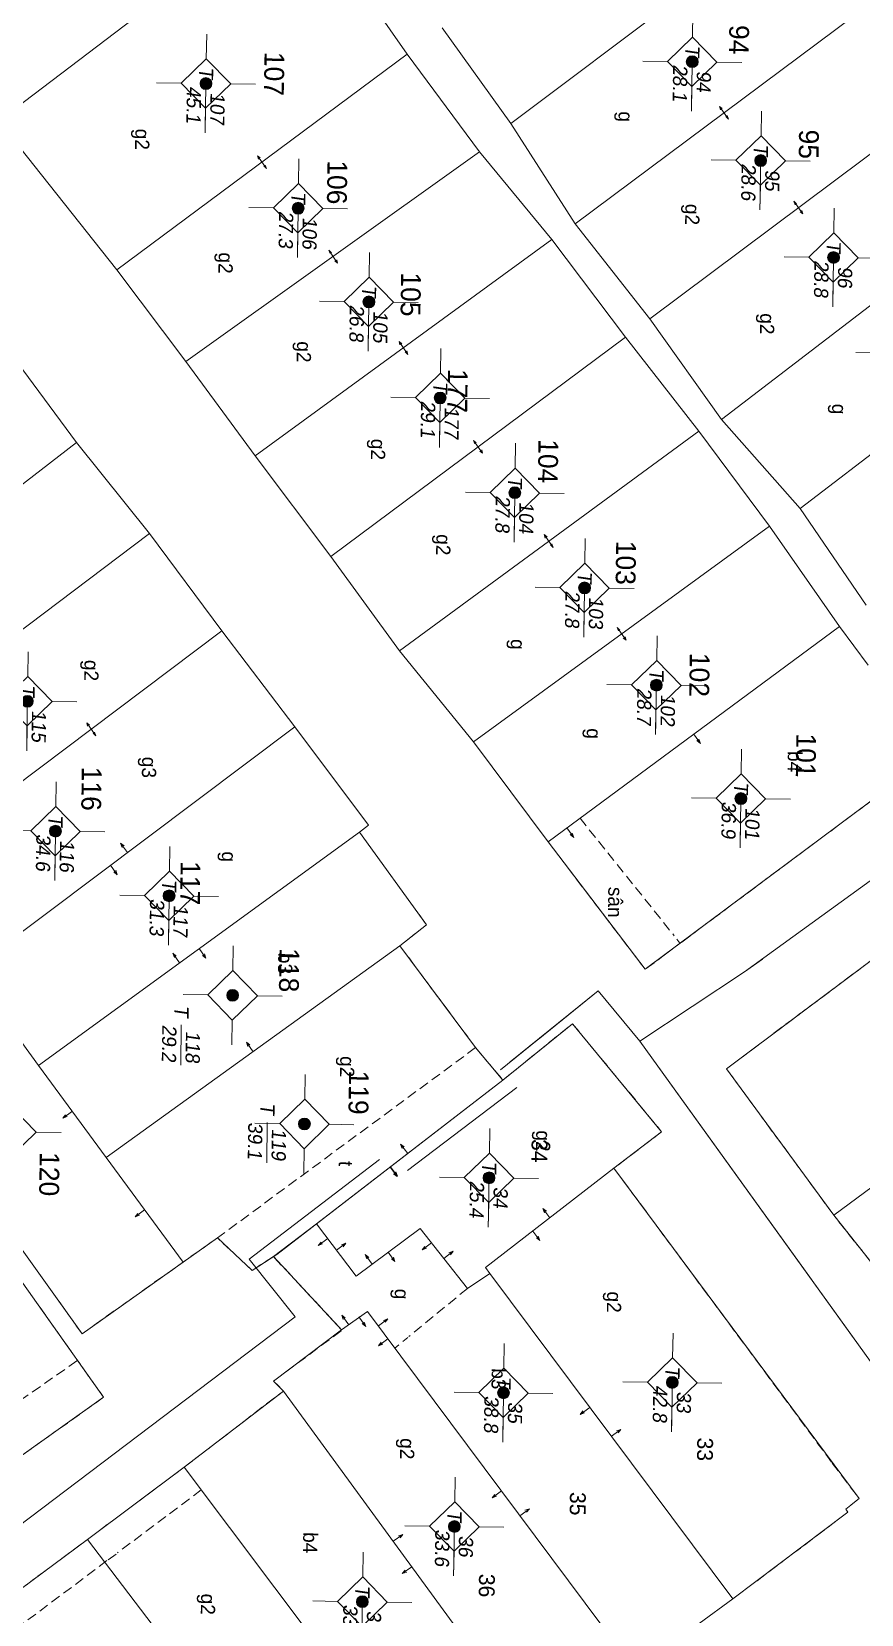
# Model space of a CAD drawing. Extents: x 601689 to 602595, y 1189742 to 1190763.
# Drawn here: x 602187.18 to 602208.16, y 1190233.73 to 1190273.75 of the extents above; entities that cross this region are included whole.
import ezdxf
from ezdxf.enums import TextEntityAlignment as Align

# ---------------------------------------------------------------- set-up
doc = ezdxf.new("R2010")
doc.units = 0
doc.header["$MEASUREMENT"] = 0
doc.linetypes.add('HIDDEN', pattern=[0.375, 0.25, -0.125])
for name, color, linetype in [('10', 250, 'Continuous'), ('11', 7, 'Continuous'), ('13', 7, 'Continuous'), ('14', 7, 'Continuous'), ('15', 7, 'Continuous'), ('16', 7, 'Continuous'), ('22', 7, 'Continuous'), ('53', 7, 'Continuous'), ('57', 7, 'Continuous')]:
    doc.layers.add(name, color=color, linetype=linetype)
doc.styles.add('TXT', font='vnshx.shx')

# ---------------------------------------------------------------- blocks, each defined once
blk = doc.blocks.new('NH3R')
at = {"layer": '16', "color": 7, "linetype": 'Continuous', "lineweight": 0}
for p, q in [((0, 0), (0.297, -0.005)), ((0.297, -0.005), (0.186, 0.031)), ((0.297, -0.005), (0.189, -0.033))]:
    blk.add_line(p, q, dxfattribs=at)
blk = doc.blocks.new('*M841841841841')
at = {"layer": '13', "color": 3, "linetype": 'Continuous', "lineweight": 0}
blk.add_line((602599.599, 1189868.765), (602600.619, 1189868.765), dxfattribs=at)
at = {"layer": '13', "color": 3, "linetype": 'Continuous', "lineweight": 0, "style": 'TXT', "oblique": 7.6055}
for s, p in [('33', (602599.749, 1189869.065)), ('42.8', (602599.599, 1189868.465))]:
    blk.add_text(s, height=0.36, dxfattribs=at).set_placement(p, align=Align.MIDDLE_LEFT)
blk.add_text('T', height=0.36, dxfattribs=at).set_placement((602599.402, 1189868.765), align=Align.MIDDLE_RIGHT)
blk = doc.blocks.new('*M848848848848')
at = {"layer": '13', "color": 3, "linetype": 'Continuous', "lineweight": 0}
blk.add_line((602599.924, 1189864.502), (602600.944, 1189864.502), dxfattribs=at)
at = {"layer": '13', "color": 3, "linetype": 'Continuous', "lineweight": 0, "style": 'TXT', "oblique": 7.6055}
blk.add_text('T', height=0.36, dxfattribs=at).set_placement((602599.727, 1189864.502), align=Align.MIDDLE_RIGHT)
for s, p in [('35', (602600.074, 1189864.802)), ('38.8', (602599.924, 1189864.202))]:
    blk.add_text(s, height=0.36, dxfattribs=at).set_placement(p, align=Align.MIDDLE_LEFT)
blk = doc.blocks.new('*M849849849849')
at = {"layer": '13', "color": 3, "linetype": 'Continuous', "lineweight": 0}
blk.add_line((602594.493, 1189864.057), (602595.513, 1189864.057), dxfattribs=at)
at = {"layer": '13', "color": 3, "linetype": 'Continuous', "lineweight": 0, "style": 'TXT', "oblique": 7.6055}
blk.add_text('T', height=0.36, dxfattribs=at).set_placement((602594.296, 1189864.057), align=Align.MIDDLE_RIGHT)
for s, p in [('34', (602594.643, 1189864.357)), ('25.4', (602594.493, 1189863.757))]:
    blk.add_text(s, height=0.36, dxfattribs=at).set_placement(p, align=Align.MIDDLE_LEFT)
blk = doc.blocks.new('*M852852852852')
at = {"layer": '13', "color": 3, "linetype": 'Continuous', "lineweight": 0}
blk.add_line((602603.322, 1189863.309), (602604.342, 1189863.309), dxfattribs=at)
at = {"layer": '13', "color": 3, "linetype": 'Continuous', "lineweight": 0, "style": 'TXT', "oblique": 7.6055}
blk.add_text('T', height=0.36, dxfattribs=at).set_placement((602603.125, 1189863.309), align=Align.MIDDLE_RIGHT)
for s, p in [('36', (602603.472, 1189863.609)), ('33.6', (602603.322, 1189863.009))]:
    blk.add_text(s, height=0.36, dxfattribs=at).set_placement(p, align=Align.MIDDLE_LEFT)
blk = doc.blocks.new('*M854854854854')
at = {"layer": '13', "color": 3, "linetype": 'Continuous', "lineweight": 0}
blk.add_line((602605.257, 1189861.011), (602606.277, 1189861.011), dxfattribs=at)
at = {"layer": '13', "color": 3, "linetype": 'Continuous', "lineweight": 0, "style": 'TXT', "oblique": 7.6055}
for s, p in [('37', (602605.407, 1189861.311)), ('33.9', (602605.257, 1189860.711))]:
    blk.add_text(s, height=0.36, dxfattribs=at).set_placement(p, align=Align.MIDDLE_LEFT)
blk.add_text('T', height=0.36, dxfattribs=at).set_placement((602605.06, 1189861.011), align=Align.MIDDLE_RIGHT)
blk = doc.blocks.new('CENTRD')
at = {"layer": '11', "linetype": 'Continuous', "lineweight": 0}
h = blk.add_hatch(color=2, dxfattribs=at)
edge = h.paths.add_edge_path()
edge.add_arc((0, 0), 0.15, 0, 360)
at = {"layer": '11', "color": 2, "linetype": 'Continuous', "lineweight": 0}
for p, q in [((0, 1.25), (0, 0.625)), ((0, 0.625), (-0.625, 0)), ((0.625, 0), (0, 0.625)), ((-0.625, 0), (-1.25, 0)), ((-0.625, 0), (0, -0.625)), ((0, -0.625), (0.625, 0)), ((1.25, 0), (0.625, 0)), ((0, -0.625), (0, -1.25))]:
    blk.add_line(p, q, dxfattribs=at)
blk.add_circle((0, 0), 0.15, dxfattribs=at)
blk = doc.blocks.new('NH3')
at = {"layer": '16', "color": 7, "linetype": 'Continuous', "lineweight": 0}
for p, q in [((-0.199, -0.002), (-0.113, 0.021)), ((0.197, -0.012), (0.107, 0.015)), ((-0.199, -0.002), (0.197, -0.012)), ((-0.199, -0.002), (-0.116, -0.035)), ((0.197, -0.012), (0.104, -0.027))]:
    blk.add_line(p, q, dxfattribs=at)
blk = doc.blocks.new('*M928928928928')
at = {"layer": '13', "color": 3, "linetype": 'Continuous', "lineweight": 0}
blk.add_line((602571.095, 1189872.427), (602572.115, 1189872.427), dxfattribs=at)
at = {"layer": '13', "color": 3, "linetype": 'Continuous', "lineweight": 0, "style": 'TXT', "oblique": 7.6055}
blk.add_text('T', height=0.36, dxfattribs=at).set_placement((602570.898, 1189872.427), align=Align.MIDDLE_RIGHT)
for s, p in [('96', (602571.245, 1189872.727)), ('28.8', (602571.095, 1189872.127))]:
    blk.add_text(s, height=0.36, dxfattribs=at).set_placement(p, align=Align.MIDDLE_LEFT)
blk = doc.blocks.new('*M932932932932')
at = {"layer": '13', "color": 3, "linetype": 'Continuous', "lineweight": 0}
blk.add_line((602568.671, 1189870.551), (602569.691, 1189870.551), dxfattribs=at)
at = {"layer": '13', "color": 3, "linetype": 'Continuous', "lineweight": 0, "style": 'TXT', "oblique": 7.6055}
for s, p in [('95', (602568.821, 1189870.851)), ('28.6', (602568.671, 1189870.251))]:
    blk.add_text(s, height=0.36, dxfattribs=at).set_placement(p, align=Align.MIDDLE_LEFT)
blk.add_text('T', height=0.36, dxfattribs=at).set_placement((602568.474, 1189870.551), align=Align.MIDDLE_RIGHT)
blk = doc.blocks.new('*M933933933933')
at = {"layer": '13', "color": 3, "linetype": 'Continuous', "lineweight": 0}
blk.add_line((602584.81, 1189870.284), (602585.83, 1189870.284), dxfattribs=at)
at = {"layer": '13', "color": 3, "linetype": 'Continuous', "lineweight": 0, "style": 'TXT', "oblique": 7.6055}
for s, p in [('101', (602584.96, 1189870.584)), ('36.9', (602584.81, 1189869.984))]:
    blk.add_text(s, height=0.36, dxfattribs=at).set_placement(p, align=Align.MIDDLE_LEFT)
blk.add_text('T', height=0.36, dxfattribs=at).set_placement((602584.613, 1189870.284), align=Align.MIDDLE_RIGHT)
blk = doc.blocks.new('*M937937937937')
at = {"layer": '13', "color": 3, "linetype": 'Continuous', "lineweight": 0}
blk.add_line((602566.197, 1189868.784), (602567.217, 1189868.784), dxfattribs=at)
at = {"layer": '13', "color": 3, "linetype": 'Continuous', "lineweight": 0, "style": 'TXT', "oblique": 7.6055}
for s, p in [('94', (602566.347, 1189869.084)), ('28.1', (602566.197, 1189868.484))]:
    blk.add_text(s, height=0.36, dxfattribs=at).set_placement(p, align=Align.MIDDLE_LEFT)
blk.add_text('T', height=0.36, dxfattribs=at).set_placement((602566, 1189868.784), align=Align.MIDDLE_RIGHT)
blk = doc.blocks.new('*M938938938938')
at = {"layer": '13', "color": 3, "linetype": 'Continuous', "lineweight": 0}
blk.add_line((602581.973, 1189868.106), (602582.993, 1189868.106), dxfattribs=at)
at = {"layer": '13', "color": 3, "linetype": 'Continuous', "lineweight": 0, "style": 'TXT', "oblique": 7.6055}
blk.add_text('T', height=0.36, dxfattribs=at).set_placement((602581.776, 1189868.106), align=Align.MIDDLE_RIGHT)
for s, p in [('102', (602582.123, 1189868.406)), ('28.7', (602581.973, 1189867.806))]:
    blk.add_text(s, height=0.36, dxfattribs=at).set_placement(p, align=Align.MIDDLE_LEFT)
blk = doc.blocks.new('*M944944944944')
at = {"layer": '13', "color": 3, "linetype": 'Continuous', "lineweight": 0}
blk.add_line((602579.541, 1189866.255), (602580.561, 1189866.255), dxfattribs=at)
at = {"layer": '13', "color": 3, "linetype": 'Continuous', "lineweight": 0, "style": 'TXT', "oblique": 7.6055}
for s, p in [('103', (602579.691, 1189866.555)), ('27.8', (602579.541, 1189865.955))]:
    blk.add_text(s, height=0.36, dxfattribs=at).set_placement(p, align=Align.MIDDLE_LEFT)
blk.add_text('T', height=0.36, dxfattribs=at).set_placement((602579.344, 1189866.255), align=Align.MIDDLE_RIGHT)
blk = doc.blocks.new('*M948948948948')
at = {"layer": '13', "color": 3, "linetype": 'Continuous', "lineweight": 0}
blk.add_line((602577.16, 1189864.458), (602578.18, 1189864.458), dxfattribs=at)
at = {"layer": '13', "color": 3, "linetype": 'Continuous', "lineweight": 0, "style": 'TXT', "oblique": 7.6055}
blk.add_text('T', height=0.36, dxfattribs=at).set_placement((602576.963, 1189864.458), align=Align.MIDDLE_RIGHT)
for s, p in [('104', (602577.31, 1189864.758)), ('27.8', (602577.16, 1189864.158))]:
    blk.add_text(s, height=0.36, dxfattribs=at).set_placement(p, align=Align.MIDDLE_LEFT)
blk = doc.blocks.new('*M951951951951')
at = {"layer": '13', "color": 3, "linetype": 'Continuous', "lineweight": 0}
blk.add_line((602574.791, 1189862.536), (602575.811, 1189862.536), dxfattribs=at)
at = {"layer": '13', "color": 3, "linetype": 'Continuous', "lineweight": 0, "style": 'TXT', "oblique": 7.6055}
for s, p in [('177', (602574.941, 1189862.836)), ('29.1', (602574.791, 1189862.236))]:
    blk.add_text(s, height=0.36, dxfattribs=at).set_placement(p, align=Align.MIDDLE_LEFT)
blk.add_text('T', height=0.36, dxfattribs=at).set_placement((602574.594, 1189862.536), align=Align.MIDDLE_RIGHT)
blk = doc.blocks.new('*M956956956956')
at = {"layer": '13', "color": 3, "linetype": 'Continuous', "lineweight": 0}
blk.add_line((602572.388, 1189860.699), (602573.408, 1189860.699), dxfattribs=at)
at = {"layer": '13', "color": 3, "linetype": 'Continuous', "lineweight": 0, "style": 'TXT', "oblique": 7.6055}
for s, p in [('105', (602572.538, 1189860.999)), ('26.8', (602572.388, 1189860.399))]:
    blk.add_text(s, height=0.36, dxfattribs=at).set_placement(p, align=Align.MIDDLE_LEFT)
blk.add_text('T', height=0.36, dxfattribs=at).set_placement((602572.191, 1189860.699), align=Align.MIDDLE_RIGHT)
blk = doc.blocks.new('*M958958958958')
at = {"layer": '13', "color": 3, "linetype": 'Continuous', "lineweight": 0}
blk.add_line((602593.198, 1189859.371), (602594.218, 1189859.371), dxfattribs=at)
at = {"layer": '13', "color": 3, "linetype": 'Continuous', "lineweight": 0, "style": 'TXT', "oblique": 7.6055}
for s, p in [('119', (602593.348, 1189859.671)), ('39.1', (602593.198, 1189859.071))]:
    blk.add_text(s, height=0.36, dxfattribs=at).set_placement(p, align=Align.MIDDLE_LEFT)
blk.add_text('T', height=0.36, dxfattribs=at).set_placement((602593.001, 1189859.371), align=Align.MIDDLE_RIGHT)
blk = doc.blocks.new('*M960960960960')
at = {"layer": '13', "color": 3, "linetype": 'Continuous', "lineweight": 0}
blk.add_line((602570.046, 1189858.877), (602571.066, 1189858.877), dxfattribs=at)
at = {"layer": '13', "color": 3, "linetype": 'Continuous', "lineweight": 0, "style": 'TXT', "oblique": 7.6055}
blk.add_text('T', height=0.36, dxfattribs=at).set_placement((602569.849, 1189858.877), align=Align.MIDDLE_RIGHT)
for s, p in [('106', (602570.196, 1189859.177)), ('27.3', (602570.046, 1189858.577))]:
    blk.add_text(s, height=0.36, dxfattribs=at).set_placement(p, align=Align.MIDDLE_LEFT)
blk = doc.blocks.new('*M965965965965')
at = {"layer": '13', "color": 3, "linetype": 'Continuous', "lineweight": 0}
blk.add_line((602589.972, 1189857.509), (602590.992, 1189857.509), dxfattribs=at)
at = {"layer": '13', "color": 3, "linetype": 'Continuous', "lineweight": 0, "style": 'TXT', "oblique": 7.6055}
for s, p in [('118', (602590.122, 1189857.809)), ('29.2', (602589.972, 1189857.209))]:
    blk.add_text(s, height=0.36, dxfattribs=at).set_placement(p, align=Align.MIDDLE_LEFT)
blk.add_text('T', height=0.36, dxfattribs=at).set_placement((602589.775, 1189857.509), align=Align.MIDDLE_RIGHT)
blk = doc.blocks.new('*M966966966966')
at = {"layer": '13', "color": 3, "linetype": 'Continuous', "lineweight": 0}
blk.add_line((602566.927, 1189856.5), (602567.947, 1189856.5), dxfattribs=at)
at = {"layer": '13', "color": 3, "linetype": 'Continuous', "lineweight": 0, "style": 'TXT', "oblique": 7.6055}
blk.add_text('T', height=0.36, dxfattribs=at).set_placement((602566.73, 1189856.5), align=Align.MIDDLE_RIGHT)
for s, p in [('107', (602567.077, 1189856.8)), ('45.1', (602566.927, 1189856.2))]:
    blk.add_text(s, height=0.36, dxfattribs=at).set_placement(p, align=Align.MIDDLE_LEFT)
blk = doc.blocks.new('*M968968968968')
at = {"layer": '13', "color": 3, "linetype": 'Continuous', "lineweight": 0}
blk.add_line((602587.48, 1189855.867), (602588.5, 1189855.867), dxfattribs=at)
at = {"layer": '13', "color": 3, "linetype": 'Continuous', "lineweight": 0, "style": 'TXT', "oblique": 7.6055}
for s, p in [('117', (602587.63, 1189856.167)), ('31.3', (602587.48, 1189855.567))]:
    blk.add_text(s, height=0.36, dxfattribs=at).set_placement(p, align=Align.MIDDLE_LEFT)
blk.add_text('T', height=0.36, dxfattribs=at).set_placement((602587.283, 1189855.867), align=Align.MIDDLE_RIGHT)
blk = doc.blocks.new('*M975975975975')
at = {"layer": '13', "color": 3, "linetype": 'Continuous', "lineweight": 0}
blk.add_line((602585.887, 1189852.97), (602586.907, 1189852.97), dxfattribs=at)
at = {"layer": '13', "color": 3, "linetype": 'Continuous', "lineweight": 0, "style": 'TXT', "oblique": 7.6055}
for s, p in [('116', (602586.037, 1189853.27)), ('34.6', (602585.887, 1189852.67))]:
    blk.add_text(s, height=0.36, dxfattribs=at).set_placement(p, align=Align.MIDDLE_LEFT)
blk.add_text('T', height=0.36, dxfattribs=at).set_placement((602585.69, 1189852.97), align=Align.MIDDLE_RIGHT)
blk = doc.blocks.new('*M978978978978')
at = {"layer": '13', "color": 3, "linetype": 'Continuous', "lineweight": 0}
blk.add_line((602582.612, 1189852.213), (602583.632, 1189852.213), dxfattribs=at)
at = {"layer": '13', "color": 3, "linetype": 'Continuous', "lineweight": 0, "style": 'TXT', "oblique": 7.6055}
for s, p in [('115', (602582.762, 1189852.513)), ('31.0', (602582.612, 1189851.913))]:
    blk.add_text(s, height=0.36, dxfattribs=at).set_placement(p, align=Align.MIDDLE_LEFT)
blk.add_text('T', height=0.36, dxfattribs=at).set_placement((602582.415, 1189852.213), align=Align.MIDDLE_RIGHT)

msp = doc.modelspace()

# ---------------------------------------------------------------- linework, layer by layer
at = {"layer": '10', "color": 7, "linetype": 'Continuous', "lineweight": 0}
for p, q in [((602206.48, 1190276.828), (602199.296, 1190271.426)), ((602208.469, 1190274.52), (602200.922, 1190268.893)), ((602199.296, 1190271.426), (602197.559, 1190273.85)), ((602196.679, 1190273.183), (602189.334, 1190267.723)), ((602196.679, 1190273.183), (602198.506, 1190270.707)), ((602210.306, 1190272.096), (602202.808, 1190266.488)), ((602200.922, 1190268.893), (602199.296, 1190271.426)), ((602198.506, 1190270.707), (602191.083, 1190265.408)), ((602198.506, 1190270.707), (602200.336, 1190268.492)), ((602212.102, 1190269.68), (602204.623, 1190263.942)), ((602202.808, 1190266.488), (602200.922, 1190268.893)), ((602200.336, 1190268.492), (602192.83, 1190263.024)), ((602200.336, 1190268.492), (602202.192, 1190266.026)), ((602191.083, 1190265.408), (602189.334, 1190267.723)), ((602213.92, 1190267.286), (602206.613, 1190261.695)), ((602204.623, 1190263.942), (602202.808, 1190266.488)), ((602202.192, 1190266.026), (602194.746, 1190260.478)), ((602202.192, 1190266.026), (602204.05, 1190263.65)), ((602192.83, 1190263.024), (602191.083, 1190265.408)), ((602204.05, 1190263.65), (602196.483, 1190258.094)), ((602204.05, 1190263.65), (602205.837, 1190261.246)), ((602206.613, 1190261.695), (602204.623, 1190263.942)), ((602188.315, 1190263.356), (602180.421, 1190257.304)), ((602188.315, 1190263.356), (602190.164, 1190261.061)), ((602194.746, 1190260.478), (602192.83, 1190263.024)), ((602208.279, 1190259.243), (602206.613, 1190261.695)), ((602205.837, 1190261.246), (602198.351, 1190255.788)), ((602205.837, 1190261.246), (602207.601, 1190258.711)), ((602190.164, 1190261.061), (602182.16, 1190255.02)), ((602190.164, 1190261.061), (602191.989, 1190258.596)), ((602196.483, 1190258.094), (602194.746, 1190260.478)), ((602191.989, 1190258.596), (602193.836, 1190256.17)), ((602207.601, 1190258.711), (602200.237, 1190253.262)), ((602207.601, 1190258.711), (602208.328, 1190257.732)), ((602198.351, 1190255.788), (602196.483, 1190258.094)), ((602193.836, 1190256.17), (602185.612, 1190249.993)), ((602200.237, 1190253.262), (602198.351, 1190255.788)), ((602195.47, 1190253.508), (602187.359, 1190247.608)), ((602196.491, 1190250.634), (602189.066, 1190245.275)), ((602187.359, 1190247.608), (602185.612, 1190249.993)), ((602214.883, 1190249.291), (602207.458, 1190243.823)), ((602189.066, 1190245.275), (602187.359, 1190247.608)), ((602191.01, 1190242.629), (602189.066, 1190245.275)), ((602209.345, 1190241.436), (602207.458, 1190243.823)), ((602198.767, 1190242.342), (602204.905, 1190234.117)), ((602191.04, 1190237.448), (602193.546, 1190239.373)), ((602193.546, 1190239.373), (602200.045, 1190230.474)), ((602188.594, 1190235.621), (602191.04, 1190237.448)), ((602191.04, 1190237.448), (602197.629, 1190228.677)), ((602186.139, 1190233.794), (602188.594, 1190235.621)), ((602188.594, 1190235.621), (602195.215, 1190226.91)), ((602204.905, 1190234.117), (602202.44, 1190232.311))]:
    msp.add_line(p, q, dxfattribs=at)
for points in [[(602189.334, 1190267.723), (602186.493, 1190271.311), (602186.548, 1190271.64), (602193.652, 1190277.044), (602193.844, 1190277.181), (602194.041, 1190276.968), (602196.679, 1190273.183)], [(602186.158, 1190265.765), (602186.41, 1190265.943), (602188.315, 1190263.356)], [(602191.989, 1190258.596), (602185.391, 1190253.636), (602183.944, 1190252.405)], [(602193.836, 1190256.17), (602195.702, 1190253.685), (602195.47, 1190253.508)], [(602209.988, 1190255.478), (602202.693, 1190250.039), (602200.237, 1190253.262)], [(602195.47, 1190253.508), (602197.168, 1190251.164), (602196.491, 1190250.634)], [(602207.458, 1190243.823), (602204.749, 1190247.52), (602210.184, 1190251.596), (602209.998, 1190251.848), (602211.766, 1190253.164)], [(602196.491, 1190250.634), (602198.406, 1190248.057), (602199.094, 1190247.238), (602193.383, 1190242.826), (602192.757, 1190242.424), (602191.879, 1190243.246), (602191.01, 1190242.629)], [(602191.01, 1190242.629), (602188.456, 1190240.823), (602183.961, 1190247.105), (602184.042, 1190247.164), (602182.346, 1190249.667)], [(602194.384, 1190243.602), (602199.094, 1190247.238), (602200.854, 1190248.663), (602203.106, 1190245.932), (602201.904, 1190245.009)], [(602183.362, 1190247.173), (602189.003, 1190239.215), (602184.408, 1190235.949), (602178.884, 1190243.665)], [(602198.767, 1190242.342), (602198.659, 1190242.494), (602201.904, 1190245.009)], [(602201.904, 1190245.009), (602208.099, 1190236.654), (602207.766, 1190236.388), (602207.815, 1190236.307), (602204.905, 1190234.117)], [(602194.384, 1190243.602), (602193.293, 1190242.776), (602195.018, 1190240.923)], [(602194.384, 1190243.602), (602195.386, 1190242.278), (602197.002, 1190243.486), (602198.202, 1190241.969), (602198.767, 1190242.342)], [(602195.018, 1190240.923), (602195.674, 1190241.384), (602202.44, 1190232.311)], [(602193.546, 1190239.373), (602193.3, 1190239.627), (602195.018, 1190240.923)]]:
    msp.add_lwpolyline(points, dxfattribs=at)
at = {"layer": '14', "color": 6, "linetype": 'HIDDEN', "lineweight": 0}
for p, q in [((602201.045, 1190253.861), (602203.424, 1190250.888)), ((602203.493, 1190250.797), (602203.572, 1190250.696)), ((602198.406, 1190248.057), (602191.879, 1190243.246)), ((602198.202, 1190241.969), (602196.715, 1190240.75)), ((602196.462, 1190240.543), (602196.361, 1190240.455)), ((602196.695, 1190240.73), (602196.564, 1190240.622)), ((602191.472, 1190236.871), (602189.349, 1190235.281)), ((602189.319, 1190235.251), (602189.118, 1190235.103)), ((602189.087, 1190235.084), (602186.955, 1190233.484))]:
    msp.add_line(p, q, dxfattribs=at)
msp.add_lwpolyline([(602188.327, 1190240.135), (602184.601, 1190237.536), (602179.815, 1190244.392)], dxfattribs=at)
at = {"layer": '22', "color": 7, "linetype": 'HIDDEN', "lineweight": 0}
for p, q in [((602202.693, 1190250.039), (602200.767, 1190252.565)), ((602196.982, 1190251.427), (602197.168, 1190251.164)), ((602202.693, 1190250.039), (602201.681, 1190251.363)), ((602204.421, 1190251.325), (602202.693, 1190250.039)), ((602204.749, 1190247.52), (602210.184, 1190251.596)), ((602197.168, 1190251.164), (602196.491, 1190250.634)), ((602196.491, 1190250.634), (602198.406, 1190248.057)), ((602204.749, 1190247.52), (602206.617, 1190248.925)), ((602199.094, 1190247.238), (602200.854, 1190248.663)), ((602199.984, 1190247.956), (602200.854, 1190248.663)), ((602200.854, 1190248.663), (602203.106, 1190245.932)), ((602200.854, 1190248.663), (602203.106, 1190245.932)), ((602198.406, 1190248.057), (602199.094, 1190247.238)), ((602207.458, 1190243.823), (602204.749, 1190247.52)), ((602207.458, 1190243.823), (602204.749, 1190247.52)), ((602203.106, 1190245.932), (602201.904, 1190245.009)), ((602203.106, 1190245.932), (602201.904, 1190245.009)), ((602201.904, 1190245.009), (602207.422, 1190237.553)), ((602201.904, 1190245.009), (602204.879, 1190240.988)), ((602209.345, 1190241.436), (602207.458, 1190243.823)), ((602207.979, 1190243.165), (602207.458, 1190243.823)), ((602188.456, 1190240.823), (602191.879, 1190243.246)), ((602195.028, 1190240.913), (602193.293, 1190242.776)), ((602188.456, 1190240.823), (602187.778, 1190241.772)), ((602187.395, 1190241.488), (602189.003, 1190239.215)), ((602193.3, 1190239.627), (602195.028, 1190240.913)), ((602193.546, 1190239.373), (602193.3, 1190239.627)), ((602189.003, 1190239.215), (602184.408, 1190235.949)), ((602191.04, 1190237.448), (602193.546, 1190239.373)), ((602188.594, 1190235.621), (602191.04, 1190237.448)), ((602207.422, 1190237.553), (602208.099, 1190236.654)), ((602208.099, 1190236.654), (602207.766, 1190236.388)), ((602207.815, 1190236.307), (602205.511, 1190234.569)), ((602207.766, 1190236.388), (602207.815, 1190236.307)), ((602186.139, 1190233.794), (602188.594, 1190235.621))]:
    msp.add_line(p, q, dxfattribs=at)
for points in [[(602216.173, 1190263.174), (602217.627, 1190261.214), (602214.168, 1190258.451), (602210.135, 1190255.276), (602209.988, 1190255.478), (602202.693, 1190250.039)], [(602193.293, 1190242.776), (602192.757, 1190242.424), (602191.879, 1190243.246)]]:
    msp.add_lwpolyline(points, dxfattribs=at)
at = {"layer": '57', "color": 172, "linetype": 'Continuous', "lineweight": 0}
for p, q in [((602199.451, 1190247.053), (602196.682, 1190244.95)), ((602199.451, 1190247.053), (602196.682, 1190244.95)), ((602195.976, 1190245.23), (602192.681, 1190242.705)), ((602195.976, 1190245.23), (602192.681, 1190242.705))]:
    msp.add_line(p, q, dxfattribs=at)
for points in [[(602223.191, 1190263.007), (602205.202, 1190249.974), (602202.558, 1190248.221), (602206.895, 1190242.19)], [(602223.04, 1190262.9), (602205.202, 1190249.974), (602202.558, 1190248.221), (602208.014, 1190240.634)], [(602205.656, 1190250.298), (602205.202, 1190249.974), (602202.558, 1190248.221), (602208.691, 1190239.696)], [(602202.558, 1190248.221), (602201.505, 1190249.495), (602199.038, 1190247.499)], [(602202.558, 1190248.221), (602201.505, 1190249.495), (602199.281, 1190247.695)], [(602202.558, 1190248.221), (602201.505, 1190249.495), (602199.988, 1190248.266)], [(602192.681, 1190242.705), (602193.841, 1190241.249), (602186.212, 1190235.474), (602184.363, 1190234.089)], [(602192.681, 1190242.705), (602193.841, 1190241.249), (602186.212, 1190235.474), (602184.363, 1190234.089)]]:
    msp.add_lwpolyline(points, dxfattribs=at)

# ---------------------------------------------------------------- block references
at = {"layer": '11', "color": 2, "linetype": 'Continuous', "lineweight": 0, "rotation": 269.1680420500809}
for p in [(602203.882, 1190272.989), (602191.589, 1190272.437), (602205.613, 1190270.49), (602193.92, 1190269.284), (602207.454, 1190268.039), (602195.708, 1190266.916), (602209.271, 1190265.619), (602197.51, 1190264.487), (602199.398, 1190262.09), (602201.16, 1190259.683), (602202.975, 1190257.224), (602187.075, 1190256.816), (602205.112, 1190254.356), (602187.784, 1190253.531), (602190.658, 1190251.896), (602192.263, 1190249.38), (602194.078, 1190246.127), (602186.675, 1190245.928), (602198.745, 1190244.765), (602203.378, 1190239.591), (602199.111, 1190239.328), (602197.869, 1190235.947), (602195.543, 1190234.046)]:
    msp.add_blockref('CENTRD', p, dxfattribs=at)
at = {"layer": '13', "color": 3, "linetype": 'Continuous', "lineweight": 0, "rotation": 269.1680420500809}
for name, p in [('*M937937937937', (-578790.27, 1810052.359)), ('*M966966966966', (-578790.27, 1810052.359)), ('*M932932932932', (-578790.27, 1810052.359)), ('*M960960960960', (-578790.27, 1810052.359)), ('*M928928928928', (-578790.27, 1810052.359)), ('*M956956956956', (-578790.27, 1810052.359)), ('*M951951951951', (-578790.27, 1810052.359)), ('*M948948948948', (-578790.27, 1810052.359)), ('*M944944944944', (-578790.27, 1810052.359)), ('*M938938938938', (-578790.27, 1810052.359)), ('*M978978978978', (-578790.27, 1810052.359)), ('*M933933933933', (-578790.27, 1810052.359)), ('*M975975975975', (-578790.27, 1810052.359)), ('*M968968968968', (-578790.27, 1810052.359)), ('*M965965965965', (-578791.566, 1810051.686)), ('*M958958958958', (-578791.208, 1810052.472)), ('*M849849849849', (-578790.27, 1810052.359)), ('*M848848848848', (-578790.27, 1810052.359)), ('*M841841841841', (-578790.27, 1810052.359)), ('*M852852852852', (-578790.27, 1810052.359)), ('*M854854854854', (-578790.27, 1810052.359))]:
    msp.add_blockref(name, p, dxfattribs=at)
at = {"layer": '16', "color": 7, "linetype": 'Continuous', "lineweight": 0}
for name, p, xscale, yscale, rotation in [('NH3', (602204.69, 1190271.702), 0.9999984466895896, 0.9999984466895896, 306.7029931020268), ('NH3', (602193.012, 1190270.452), 1.000001845891292, 1.000001845891292, 306.6177685350463), ('NH3', (602194.8, 1190268.057), 1.000001572617671, 1.000001572617671, 125.5210793995892), ('NH3', (602196.588, 1190265.753), 1.00000104545579, 1.00000104545579, 306.0653138323822), ('NH3', (602198.463, 1190263.248), 1.000001245675858, 1.000001245675858, 126.6843670745738), ('NH3', (602202.089, 1190258.517), 0.999997847296114, 0.999997847296114, 126.1028267568181), ('NH3R', (602189.602, 1190252.988), 0.9999981019982692, 0.9999981019982692, 125.8172912302221), ('NH3R', (602190.924, 1190250.2), 0.9999981019982692, 0.9999981019982692, 125.8172912302221), ('NH3R', (602192.784, 1190247.954), 0.9999981019982692, 0.9999981019982692, 125.8172912302221), ('NH3R', (602188.212, 1190246.447), 1.000001150916379, 1.000001150916379, 216.1988763280326), ('NH3R', (602195.79, 1190242.582), 1.000002416756984, 1.000002416756984, 126.7698031695418), ('NH3R', (602196.194, 1190242.887), 1.000002416756984, 1.000002416756984, 306.7698031695417), ('NH3R', (602199.062, 1190236.847), 1.000001283720592, 1.000001283720592, 216.7032046730515), ('NH3R', (602199.523, 1190236.221), 1.000001283720592, 1.000001283720592, 36.70320467305154), ('NH3R', (602196.324, 1190235.575), 1.000001358682486, 1.000001358682486, 36.13238848043422), ('NH3R', (602196.795, 1190234.929), 1.000001358682486, 1.000001358682486, 216.1323884804342)]:
    msp.add_blockref(name, p, dxfattribs=dict(at, xscale=xscale, yscale=yscale, rotation=rotation))
for name, p, rotation in [('NH3', (602206.557, 1190269.297), 126.7884293890944), ('NH3', (602200.261, 1190260.872), 306.2842012274098), ('NH3', (602188.696, 1190256.111), 306.9219523239677), ('NH3R', (602203.915, 1190255.992), 306.5029852654804), ('NH3R', (602200.712, 1190253.616), 306.5029852654804), ('NH3R', (602189.178, 1190252.674), 306.0279612088777), ('NH3R', (602191.419, 1190250.563), 306.0279612088777), ('NH3R', (602196.689, 1190245.38), 127.7864741165555), ('NH3R', (602196.244, 1190245.037), 307.6905962040101), ('NH3R', (602196.254, 1190245.047), 307.7864741165555), ('NH3R', (602190.038, 1190243.952), 216.2948733096909), ('NH3R', (602200.286, 1190243.751), 127.7864741165555), ('NH3R', (602194.669, 1190243.229), 217.1219783986726), ('NH3R', (602199.852, 1190243.417), 307.7864741165555), ('NH3R', (602194.885, 1190242.935), 37.12197839867265), ('NH3R', (602197.288, 1190243.122), 218.3367053060436), ('NH3R', (602197.602, 1190242.728), 38.33670530604366), ('NH3R', (602195.199, 1190241.051), 127.7864741165555), ('NH3R', (602195.452, 1190241.247), 307.7864741165555), ('NH3R', (602195.948, 1190241.021), 38.33670530604366), ('NH3R', (602196.185, 1190240.697), 218.3367053060436), ('NH3R', (602201.291, 1190238.957), 216.7325021701749), ('NH3R', (602201.84, 1190238.23), 36.73250217017493)]:
    msp.add_blockref(name, p, dxfattribs=dict(at, rotation=rotation))

# ---------------------------------------------------------------- texts
at = {"layer": '15', "color": 7, "linetype": 'Continuous', "lineweight": 0, "style": 'TXT'}
for s, p in [('g', (602202.018, 1190271.601)), ('g2', (602189.8, 1190271.029)), ('g2', (602203.705, 1190269.128)), ('g2', (602191.907, 1190267.9)), ('g2', (602205.597, 1190266.362)), ('g2', (602193.886, 1190265.653)), ('g', (602207.417, 1190264.207)), ('g2', (602195.762, 1190263.187)), ('g2', (602197.41, 1190260.775)), ('g', (602199.295, 1190258.257)), ('g2', (602188.515, 1190257.596)), ('g', (602201.214, 1190256.001)), ('g3', (602189.972, 1190255.146)), ('b4', (602206.295, 1190255.292)), ('g', (602191.991, 1190252.887)), ('s%%169n', (602201.756, 1190251.737)), ('b3', (602193.414, 1190250.188)), ('g2', (602194.979, 1190247.577)), ('g2', (602199.933, 1190245.699)), ('t', (602194.945, 1190245.125)), ('g', (602196.36, 1190241.827)), ('g2', (602201.727, 1190241.624)), ('b3', (602198.81, 1190239.684)), ('g2', (602196.497, 1190237.915)), ('b4', (602194.044, 1190235.539)), ('g2', (602191.462, 1190233.984))]:
    msp.add_text(s, height=0.36, rotation=269.2144, dxfattribs=at).set_placement(p, align=Align.CENTER)
at = {"layer": '53', "color": 200, "linetype": 'Continuous', "lineweight": 0, "style": 'TXT'}
for s, height, p in [('94', 0.5, (602205.07, 1190273.917)), ('107', 0.5, (602193.321, 1190273.238)), ('95', 0.5, (602206.834, 1190271.273)), ('106', 0.5, (602194.913, 1190270.496)), ('105', 0.5, (602196.774, 1190267.661)), ('177', 0.5, (602197.957, 1190265.221)), ('104', 0.5, (602200.246, 1190263.443)), ('103', 0.5, (602202.211, 1190260.875)), ('102', 0.5, (602204.072, 1190258.04)), ('101', 0.5, (602206.765, 1190256.002)), ('116', 0.5, (602188.702, 1190255.161)), ('117', 0.5, (602191.2, 1190252.776)), ('118', 0.5, (602193.7, 1190250.572)), ('119', 0.5, (602195.457, 1190247.478)), ('34', 0.4, (602200.023, 1190245.745)), ('120', 0.5, (602187.638, 1190245.415)), ('33', 0.4, (602204.21, 1190238.197)), ('35', 0.4, (602200.992, 1190236.821)), ('36', 0.4, (602198.693, 1190234.752))]:
    msp.add_text(s, height=height, rotation=269.2144, dxfattribs=at).set_placement(p, align=Align.MIDDLE_LEFT)

doc.saveas('drawing.dxf')
